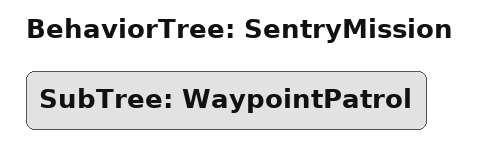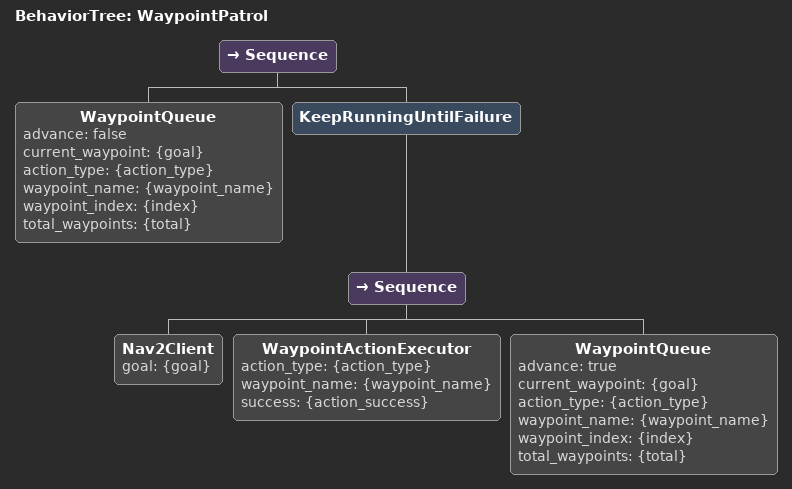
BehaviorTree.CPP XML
<?xml version="1.0" encoding="UTF-8"?>
<root BTCPP_format="4" main_tree_to_execute="SentryMission">

  <!-- RC_2026_1 R2任务行为树 -->
  <!-- 基础路径点巡逻框架 -->

  <BehaviorTree ID="SentryMission">
    <SubTree ID="WaypointPatrol"/>
  </BehaviorTree>

  <!-- 路径点巡逻子树 -->
  <BehaviorTree ID="WaypointPatrol">
    <Sequence>
      <WaypointQueue advance="false"
                     current_waypoint="{goal}"
                     action_type="{action_type}"
                     waypoint_name="{waypoint_name}"
                     waypoint_index="{index}"
                     total_waypoints="{total}"/>

      <KeepRunningUntilFailure>
        <Sequence>
          <Nav2Client goal="{goal}"/>
          <WaypointActionExecutor action_type="{action_type}"
                                  waypoint_name="{waypoint_name}"
                                  success="{action_success}"/>
          <WaypointQueue advance="true"
                         current_waypoint="{goal}"
                         action_type="{action_type}"
                         waypoint_name="{waypoint_name}"
                         waypoint_index="{index}"
                         total_waypoints="{total}"/>
        </Sequence>
      </KeepRunningUntilFailure>
    </Sequence>
  </BehaviorTree>

</root>
